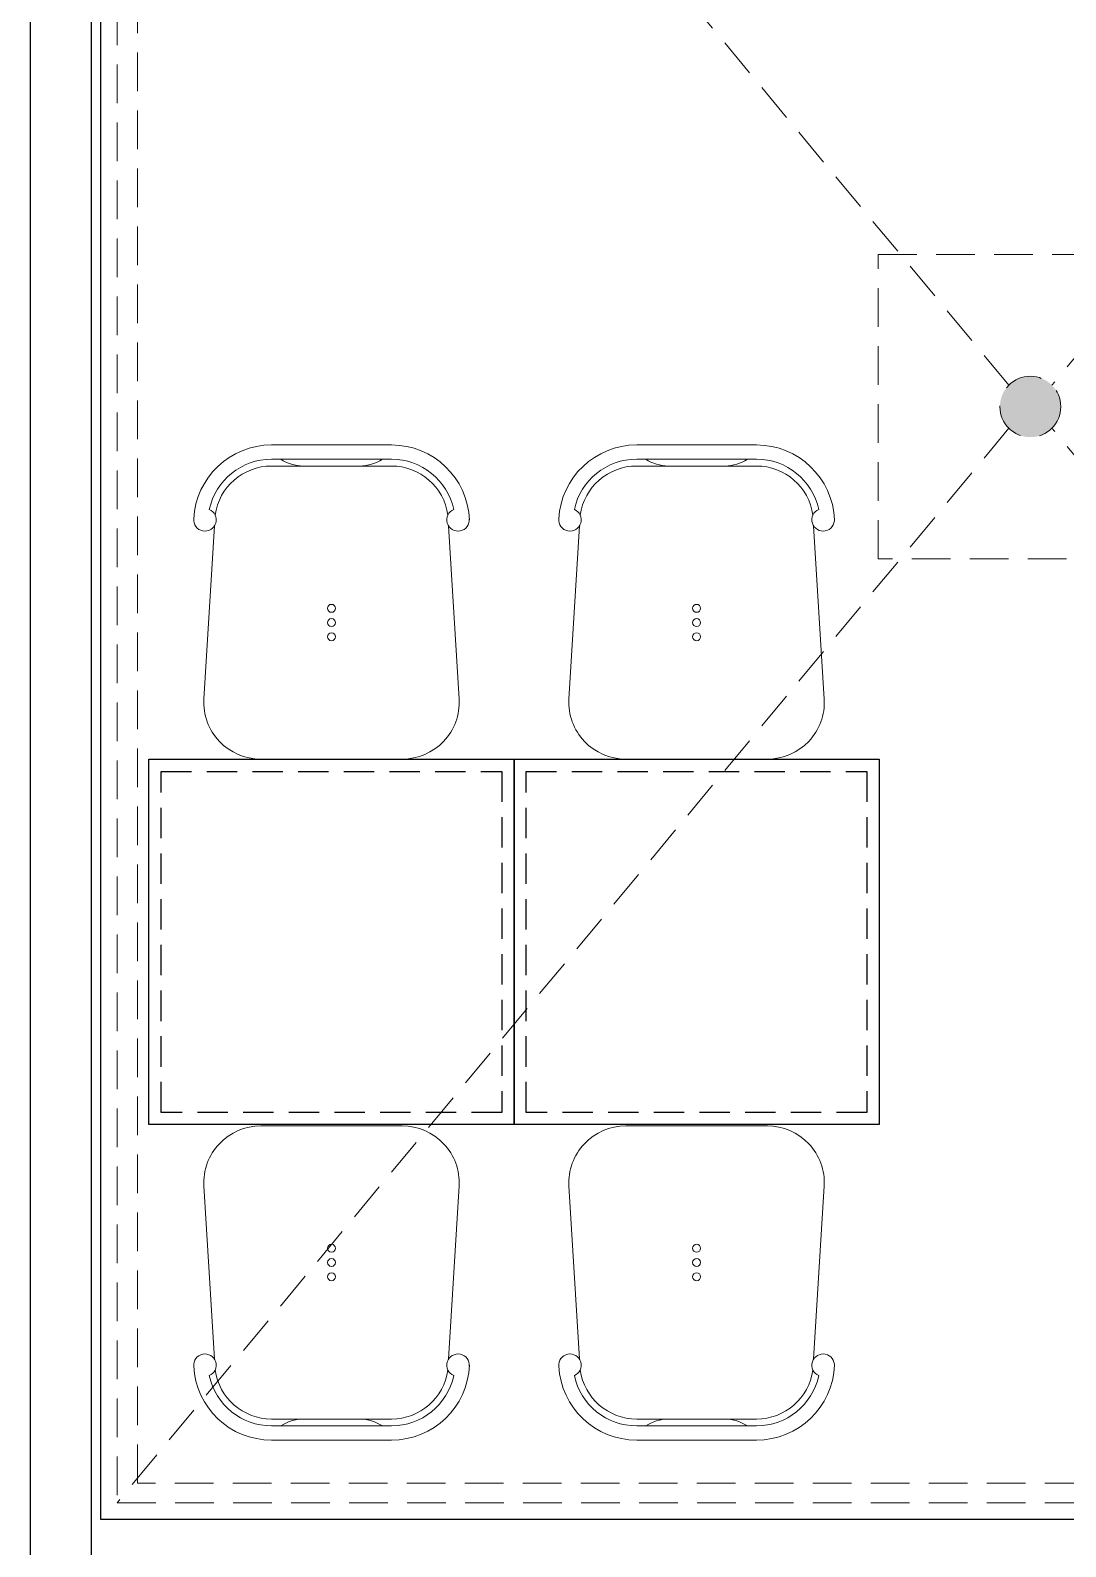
# Model space of a CAD drawing. Header units: millimetres. Extents: x 106699 to 122058, y 158555 to 162844.
# Drawn here: x 115505 to 115675.1, y 159759.3 to 160008.4 of the extents above; entities that cross this region are included whole.
import ezdxf

# ---------------------------------------------------------------- set-up
doc = ezdxf.new("R2010")
doc.units = ezdxf.units.MM
doc.linetypes.add('1+1 TİP C$0$1+1 TİP C$0$A BLOK 2+1 TİP A$0$A BLOK 2+1 TİP A$0$A Blok TİP-6 (2+1)$0$HIDDEN', pattern=[9.525, 6.35, -3.175])
doc.linetypes.add('300_Z4_FCD_F03$0$GESTRICHELT', pattern=[0.75, 0.5, -0.25])
doc.layers.add('area', color=200, linetype='Continuous', plot=False)
doc.layers.add('no3_kutu profil gorunus', color=8, linetype='Continuous', lineweight=0)
doc.layers.add('no3_sandalye', color=240, linetype='Continuous', lineweight=18)
doc.layers.add('S2000-002 Çizgi', color=7, linetype='Continuous')

# ---------------------------------------------------------------- blocks, each defined once
blk = doc.blocks.new('gri tolix')
at = {"layer": 'no3_sandalye', "color": 35}
for p, q in [((32456.96, 11388.09), (32476.65, 11388.09)), ((32456.96, 11385.75), (32476.65, 11385.75)), ((32456.96, 11384.63), (32476.65, 11384.63)), ((32447.57, 11374.79), (32445.84, 11346.35)), ((32487.76, 11346.35), (32486.03, 11374.79)), ((32455.17, 11336.49), (32478.43, 11336.49))]:
    blk.add_line(p, q, dxfattribs=at)
for centre in [(32466.8, 11361.26), (32466.8, 11358.92), (32466.8, 11356.59)]:
    blk.add_circle(centre, 0.654, dxfattribs=at)
for centre, radius, start, end in [((32456.96, 11375.28), 12.81, 90, 176.9521), ((32476.65, 11375.28), 12.81, 2.2784, 90), ((32456.96, 11375.28), 10.47, 90, 167.7747), ((32462.33, 11391.88), 7.25, 237.668, 268.4154), ((32471.28, 11391.88), 7.25, 271.5846, 302.332), ((32476.65, 11375.28), 10.47, 12.2253, 90), ((32456.96, 11375.28), 9.35, 90, 172.1616), ((32476.65, 11375.28), 9.35, 7.8384, 90), ((32446.01, 11375.79), 1.85, 174.6737, 67.3294), ((32487.59, 11375.79), 1.85, 112.6706, 5.3263), ((32455.17, 11345.84), 9.35, 176.8779, 270), ((32478.43, 11345.84), 9.35, 270, 3.1221)]:
    blk.add_arc(centre, radius, start, end, dxfattribs=at)
blk = doc.blocks.new('A$Cdd1ad079')
at = {"layer": 'no3_kutu profil gorunus', "linetype": '1+1 TİP C$0$1+1 TİP C$0$A BLOK 2+1 TİP A$0$A BLOK 2+1 TİP A$0$A Blok TİP-6 (2+1)$0$HIDDEN'}
h = blk.add_hatch(color=256, dxfattribs=at)
h.dxf.hatch_style = 1
edge = h.paths.add_edge_path()
edge.add_arc((180, 150), 5, 0, 360)
for p, q in [((176.46, 153.54, -1.11), (0, 300, -1.11)), ((183.54, 153.54, -1.11), (360, 300, -1.11)), ((0, 0, -1.11), (176.46, 146.46, -1.11)), ((360, 0, -1.11), (183.54, 146.46, -1.11))]:
    blk.add_line(p, q, dxfattribs=at)
at = {"layer": 'no3_kutu profil gorunus', "linetype": '1+1 TİP C$0$1+1 TİP C$0$A BLOK 2+1 TİP A$0$A BLOK 2+1 TİP A$0$A Blok TİP-6 (2+1)$0$HIDDEN', "elevation": -1.11}
blk.add_lwpolyline([(360, 0), (360, 300), (0, 300), (0, 0)], close=True, dxfattribs=at)
at = {"layer": 'no3_kutu profil gorunus', "linetype": '1+1 TİP C$0$1+1 TİP C$0$A BLOK 2+1 TİP A$0$A BLOK 2+1 TİP A$0$A Blok TİP-6 (2+1)$0$HIDDEN', "extrusion": (0, 0, -1), "elevation": 1.11}
blk.add_lwpolyline([(-155, 125), (-155, 175), (-205, 175), (-205, 125)], close=True, dxfattribs=at)
at = {"layer": 'no3_kutu profil gorunus', "linetype": '1+1 TİP C$0$1+1 TİP C$0$A BLOK 2+1 TİP A$0$A BLOK 2+1 TİP A$0$A Blok TİP-6 (2+1)$0$HIDDEN'}
blk.add_circle((180, 150, -1.11), 5, dxfattribs=at)

msp = doc.modelspace()

# ---------------------------------------------------------------- linework, layer by layer
for points in [[(115505, 159211.93), (118385, 159211.93), (118385, 161281.93), (115505, 161281.93)], [(115515, 159221.93), (118375, 159221.93), (118375, 161271.93), (115515, 161271.93)]]:
    msp.add_lwpolyline(points, close=True)
at = {"color": 4}
for points in [[(115524.49, 159888.66), (115584.45, 159888.66), (115584.45, 159828.66), (115524.49, 159828.66)], [(115584.45, 159888.66), (115644.41, 159888.66), (115644.41, 159828.66), (115584.45, 159828.66)]]:
    msp.add_lwpolyline(points, close=True, dxfattribs=at)
at = {"layer": 'area'}
msp.add_lwpolyline([(115820.86, 159763.78), (115516.59, 159763.78), (115516.59, 160515.26), (115667.35, 160515.26), (115667.35, 160509.26), (115820.86, 160509.26), (115820.86, 160389.08), (115852.36, 160389.08), (115850.86, 159830.33), (115820.86, 159830.33), (115820.86, 159763.78)], dxfattribs=at)
at = {"layer": 'no3_kutu profil gorunus'}
msp.add_lwpolyline([(115820.86, 159763.78), (115516.59, 159763.78), (115516.59, 160515.26), (115667.35, 160515.26)], dxfattribs=at)
at = {"layer": 'no3_kutu profil gorunus', "linetype": '1+1 TİP C$0$1+1 TİP C$0$A BLOK 2+1 TİP A$0$A BLOK 2+1 TİP A$0$A Blok TİP-6 (2+1)$0$HIDDEN'}
msp.add_lwpolyline([(115820.86, 159769.78), (115522.59, 159769.78), (115522.59, 160509.26), (115667.35, 160509.26)], dxfattribs=at)
at = {"layer": 'S2000-002 Çizgi', "color": 8, "linetype": '300_Z4_FCD_F03$0$GESTRICHELT', "ltscale": 10, "true_color": 0x7a7a7a}
for points in [[(115526.49, 159886.66), (115582.45, 159886.66), (115582.45, 159830.66), (115526.49, 159830.66)], [(115586.45, 159886.66), (115642.41, 159886.66), (115642.41, 159830.66), (115586.45, 159830.66)]]:
    msp.add_lwpolyline(points, close=True, dxfattribs=at)

# ---------------------------------------------------------------- block references
at = {"rotation": 90}
msp.add_blockref('A$Cdd1ad079', (115819.25, 159766.54), dxfattribs=at)
for p in [(83087.67, 148552.17), (83147.63, 148552.17)]:
    msp.add_blockref('gri tolix', p)
at = {"xscale": -1, "rotation": 180}
for p in [(83087.67, 171164.92), (83147.63, 171164.92)]:
    msp.add_blockref('gri tolix', p, dxfattribs=at)

doc.saveas('drawing.dxf')
